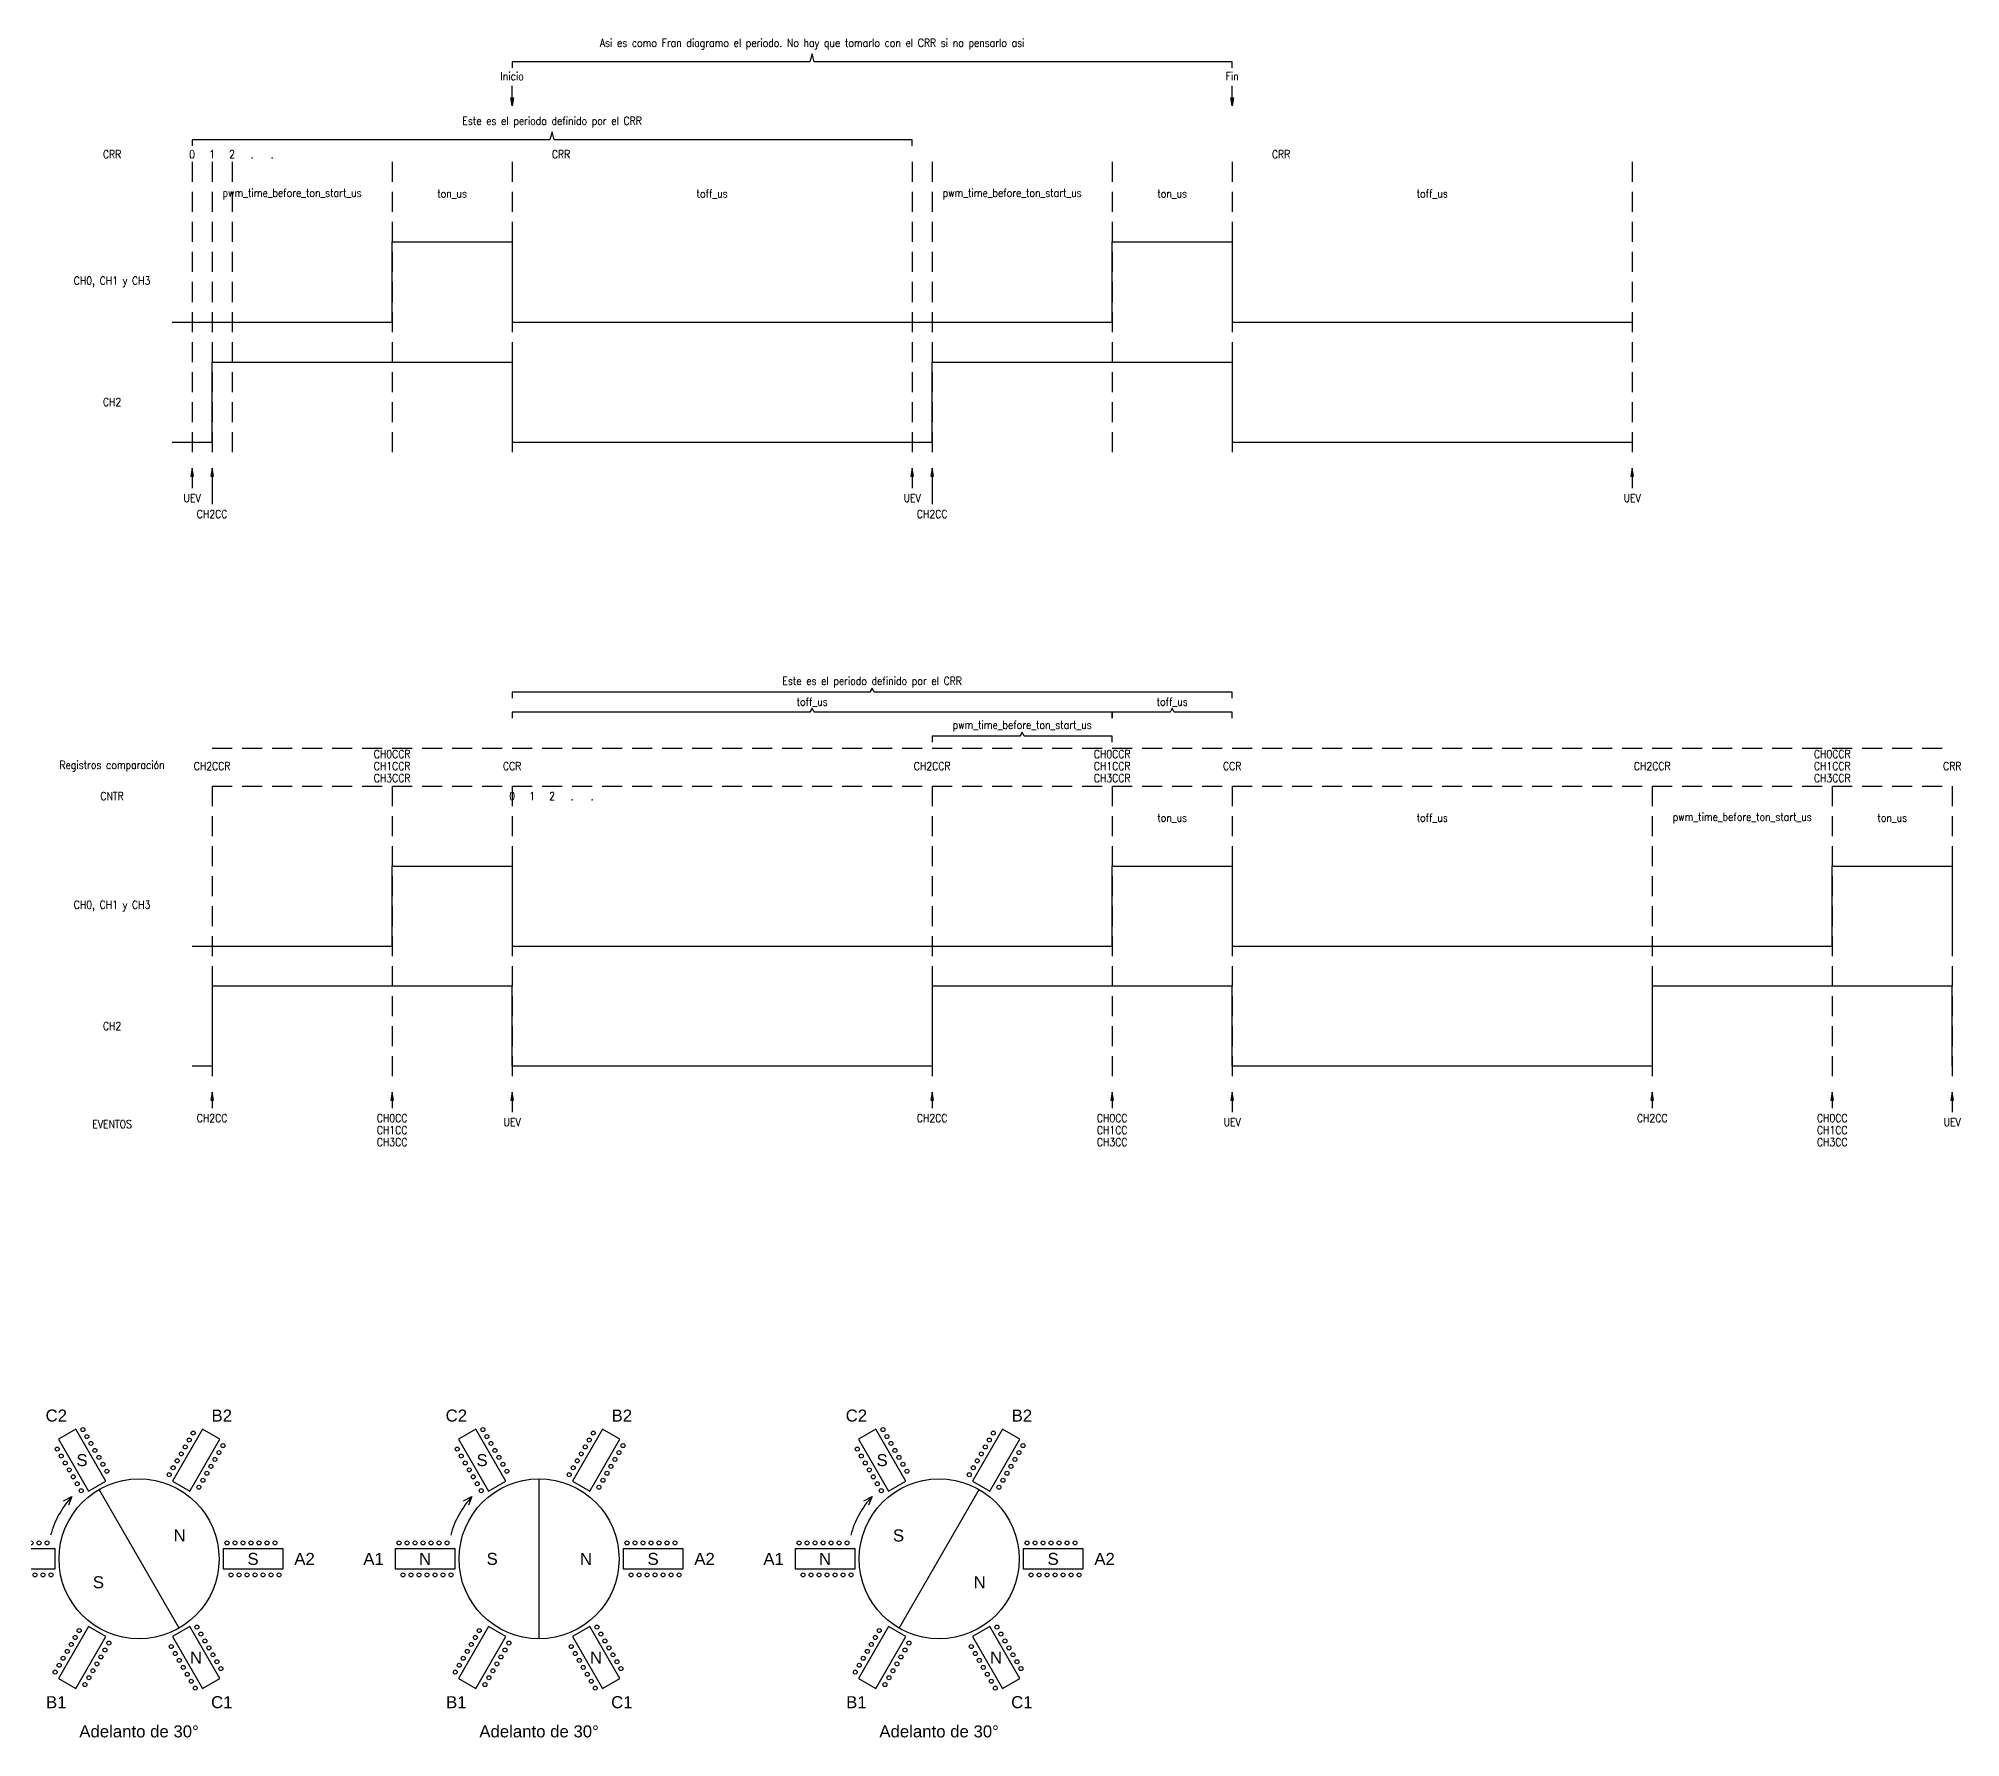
# Model space of a CAD drawing. Header units: millimetres. Extents: x -707 to 1373, y -97 to 993.
# Drawn here: x 524.1 to 1004.6, y -3.8 to 420.9 of the extents above; entities that cross this region are included whole.
import ezdxf
from ezdxf.enums import TextEntityAlignment as Align

# ---------------------------------------------------------------- set-up
doc = ezdxf.new("R2010")
doc.units = ezdxf.units.MM
doc.header["$MEASUREMENT"] = 0
doc.linetypes.add('DASHED', pattern=[0.75, 0.5, -0.25])
doc.styles.add('RomanS', font='romans.shx', dxfattribs={"width": 0.85})
doc.styles.get("Standard").update_dxf_attribs({"font": 'arial.ttf'})

# ---------------------------------------------------------------- blocks, each defined once
blk = doc.blocks.new('*U24')
blk.add_lwpolyline([(1.58, -7.75), (5.92, -5.25), (-1.58, 7.75), (-5.92, 5.25)], close=True)
for centre in [(0.21, 7.63), (1.21, 5.9), (-6.21, 2.76), (-5.21, 1.03), (2.21, 4.17), (3.21, 2.43), (4.21, 0.7), (-4.21, -0.7), (-3.21, -2.43), (-2.21, -4.17), (5.21, -1.03), (6.21, -2.76), (-1.21, -5.9), (-0.21, -7.63)]:
    blk.add_circle(centre, 0.5)
blk = doc.blocks.new('*U25')
at = {"color": 0, "linetype": 'ByBlock', "lineweight": -2, "transparency": 16777216}
for p, rotation in [((34.25, 44.68), 300.0000000000001), ((-8.5, 20), 59.99999999999999), ((48.5, 20), 240), ((5.75, -4.68), 120), ((34.25, -4.68), 180)]:
    blk.add_blockref('*U24', p, dxfattribs=dict(at, rotation=rotation))
blk.add_blockref('*U24', (5.75, 44.68), dxfattribs=at)
blk = doc.blocks.new('*U26')
blk.add_lwpolyline([(1.58, -7.75), (5.92, -5.25), (-1.58, 7.75), (-5.92, 5.25)], close=True)
for centre in [(0.21, 7.63), (1.21, 5.9), (-6.21, 2.76), (-5.21, 1.03), (2.21, 4.17), (3.21, 2.43), (4.21, 0.7), (-4.21, -0.7), (-3.21, -2.43), (-2.21, -4.17), (5.21, -1.03), (6.21, -2.76), (-1.21, -5.9), (-0.21, -7.63)]:
    blk.add_circle(centre, 0.5)
blk = doc.blocks.new('*U27')
at = {"color": 0, "linetype": 'ByBlock', "lineweight": -2, "transparency": 16777216}
for p, rotation in [((34.25, 44.68), 300.0000000000001), ((-8.5, 20), 59.99999999999999), ((48.5, 20), 240), ((5.75, -4.68), 120), ((34.25, -4.68), 180)]:
    blk.add_blockref('*U26', p, dxfattribs=dict(at, rotation=rotation))
blk.add_blockref('*U26', (5.75, 44.68), dxfattribs=at)
blk = doc.blocks.new('*U28')
blk.add_lwpolyline([(1.58, -7.75), (5.92, -5.25), (-1.58, 7.75), (-5.92, 5.25)], close=True)
for centre in [(0.21, 7.63), (1.21, 5.9), (-6.21, 2.76), (-5.21, 1.03), (2.21, 4.17), (3.21, 2.43), (4.21, 0.7), (-4.21, -0.7), (-3.21, -2.43), (-2.21, -4.17), (5.21, -1.03), (6.21, -2.76), (-1.21, -5.9), (-0.21, -7.63)]:
    blk.add_circle(centre, 0.5)
blk = doc.blocks.new('*U29')
at = {"color": 0, "linetype": 'ByBlock', "lineweight": -2, "transparency": 16777216}
for p, rotation in [((34.25, 44.68), 300.0000000000001), ((-8.5, 20), 59.99999999999999), ((48.5, 20), 240), ((5.75, -4.68), 120), ((34.25, -4.68), 180)]:
    blk.add_blockref('*U28', p, dxfattribs=dict(at, rotation=rotation))
blk.add_blockref('*U28', (5.75, 44.68), dxfattribs=at)

msp = doc.modelspace()

# ---------------------------------------------------------------- hatches: boundary and pattern name
h = msp.add_hatch(color=256)
h.dxf.hatch_style = 1
h.paths.add_polyline_path([(642.5, 404), (642.15, 406), (642.85, 406)])
h = msp.add_hatch(color=256)
h.dxf.hatch_style = 1
h.paths.add_polyline_path([(822.5, 404), (822.15, 406), (822.85, 406)])
h = msp.add_hatch(color=256)
h.dxf.hatch_style = 1
h.paths.add_polyline_path([(562.5, 313.5), (562.15, 311.5), (562.85, 311.5)])
h = msp.add_hatch(color=256)
h.dxf.hatch_style = 1
h.paths.add_polyline_path([(567.5, 313.5), (567.15, 311.5), (567.85, 311.5)])
h = msp.add_hatch(color=256)
h.dxf.hatch_style = 1
h.paths.add_polyline_path([(742.5, 313.5), (742.15, 311.5), (742.85, 311.5)])
h = msp.add_hatch(color=256)
h.dxf.hatch_style = 1
h.paths.add_polyline_path([(747.5, 313.5), (747.15, 311.5), (747.85, 311.5)])
h = msp.add_hatch(color=256)
h.dxf.hatch_style = 1
h.paths.add_polyline_path([(922.5, 313.5), (922.15, 311.5), (922.85, 311.5)])
h = msp.add_hatch(color=256)
h.dxf.hatch_style = 1
h.paths.add_polyline_path([(567.5, 157.5), (567.15, 155.5), (567.85, 155.5)])
h = msp.add_hatch(color=256)
h.dxf.hatch_style = 1
h.paths.add_polyline_path([(612.5, 157.5), (612.15, 155.5), (612.85, 155.5)])
h = msp.add_hatch(color=256)
h.dxf.hatch_style = 1
h.paths.add_polyline_path([(642.5, 157.5), (642.15, 155.5), (642.85, 155.5)])
h = msp.add_hatch(color=256)
h.dxf.hatch_style = 1
h.paths.add_polyline_path([(747.5, 157.5), (747.15, 155.5), (747.85, 155.5)])
h = msp.add_hatch(color=256)
h.dxf.hatch_style = 1
h.paths.add_polyline_path([(792.5, 157.5), (792.15, 155.5), (792.85, 155.5)])
h = msp.add_hatch(color=256)
h.dxf.hatch_style = 1
h.paths.add_polyline_path([(822.5, 157.5), (822.15, 155.5), (822.85, 155.5)])
h = msp.add_hatch(color=256)
h.dxf.hatch_style = 1
h.paths.add_polyline_path([(927.5, 157.5), (927.15, 155.5), (927.85, 155.5)])
h = msp.add_hatch(color=256)
h.dxf.hatch_style = 1
h.paths.add_polyline_path([(972.5, 157.5), (972.15, 155.5), (972.85, 155.5)])
h = msp.add_hatch(color=256)
h.dxf.hatch_style = 1
h.paths.add_polyline_path([(1002.5, 157.5), (1002.15, 155.5), (1002.85, 155.5)])

# ---------------------------------------------------------------- linework, layer by layer
for points in [[(822.5, 413.5), (822.5, 415), (718.04, 415), (717.5, 417), (716.96, 415), (642.5, 415), (642.5, 413.5)], [(642.5, 404), (642.5, 409)], [(822.5, 404), (822.5, 409)], [(742.5, 394), (742.5, 395.5), (653.04, 395.5), (652.5, 397.5), (651.96, 395.5), (562.5, 395.5), (562.5, 394)], [(557.5, 350), (612.5, 350), (612.5, 370), (642.5, 370), (642.5, 350), (742.5, 350)], [(742.5, 350), (792.5, 350), (792.5, 370), (822.5, 370), (822.5, 350), (922.5, 350)], [(557.5, 320), (567.5, 320), (567.5, 340), (642.5, 340), (642.5, 320), (747.5, 320)], [(747.5, 320), (747.5, 320), (747.5, 340), (822.5, 340), (822.5, 320), (922.5, 320)], [(562.5, 313.5), (562.5, 308.5)], [(567.5, 313.5), (567.5, 304.5)], [(742.5, 313.5), (742.5, 308.5)], [(747.5, 313.5), (747.5, 304.5)], [(922.5, 313.5), (922.5, 308.5)], [(822.5, 256), (822.5, 257.5), (733.04, 257.5), (732.5, 258.5), (731.96, 257.5), (642.5, 257.5), (642.5, 256)], [(792.5, 251), (792.5, 252.5), (718.04, 252.5), (717.5, 253.5), (716.96, 252.5), (642.5, 252.5), (642.5, 251)], [(822.5, 251), (822.5, 252.5), (808.04, 252.5), (807.5, 253.5), (806.96, 252.5), (792.5, 252.5), (792.5, 251)], [(792.5, 245), (792.5, 246.5), (770.54, 246.5), (770, 247.5), (769.46, 246.5), (747.5, 246.5), (747.5, 245)], [(562.5, 194), (612.5, 194), (612.5, 214), (642.5, 214), (642.5, 194), (642.5, 194)], [(642.5, 194), (792.5, 194), (792.5, 214), (822.5, 214), (822.5, 194), (822.5, 194)], [(822.5, 194), (972.5, 194), (972.5, 214), (1002.5, 214), (1002.5, 194), (1002.5, 194)], [(642.5, 164), (642.5, 164), (642.5, 184), (567.5, 184), (567.5, 164), (562.5, 164)], [(822.5, 164), (822.5, 164), (822.5, 184), (747.5, 184), (747.5, 164), (642.5, 164)], [(1002.5, 164), (1002.5, 164), (1002.5, 184), (927.5, 184), (927.5, 164), (822.5, 164)], [(567.5, 157.5), (567.5, 153.5)], [(612.5, 157.5), (612.5, 153.5)], [(642.5, 157.5), (642.5, 152.5)], [(747.5, 157.5), (747.5, 153.5)], [(792.5, 157.5), (792.5, 153.5)], [(822.5, 157.5), (822.5, 152.5)], [(927.5, 157.5), (927.5, 153.5)], [(972.5, 157.5), (972.5, 153.5)], [(1002.5, 157.5), (1002.5, 152.5)], [(559.24, 23.5), (539.24, 58.14)], [(649.24, 20.82), (649.24, 60.82)], [(739.24, 23.5), (759.24, 58.14)], [(530.39, 55.35), (532.47, 56.39), (531.6, 54.23)], [(630.39, 55.35), (632.47, 56.39), (631.6, 54.23)], [(730.39, 55.35), (732.47, 56.39), (731.6, 54.23)]]:
    msp.add_lwpolyline(points)
for points in [[(642.5, 404), (642.15, 406), (642.85, 406)], [(822.5, 404), (822.15, 406), (822.85, 406)], [(562.5, 313.5), (562.15, 311.5), (562.85, 311.5)], [(567.5, 313.5), (567.15, 311.5), (567.85, 311.5)], [(742.5, 313.5), (742.15, 311.5), (742.85, 311.5)], [(747.5, 313.5), (747.15, 311.5), (747.85, 311.5)], [(922.5, 313.5), (922.15, 311.5), (922.85, 311.5)], [(567.5, 157.5), (567.15, 155.5), (567.85, 155.5)], [(612.5, 157.5), (612.15, 155.5), (612.85, 155.5)], [(642.5, 157.5), (642.15, 155.5), (642.85, 155.5)], [(747.5, 157.5), (747.15, 155.5), (747.85, 155.5)], [(792.5, 157.5), (792.15, 155.5), (792.85, 155.5)], [(822.5, 157.5), (822.15, 155.5), (822.85, 155.5)], [(927.5, 157.5), (927.15, 155.5), (927.85, 155.5)], [(972.5, 157.5), (972.15, 155.5), (972.85, 155.5)], [(1002.5, 157.5), (1002.15, 155.5), (1002.85, 155.5)]]:
    msp.add_lwpolyline(points, close=True)
at = {"color": 1, "linetype": 'DASHED', "ltscale": 10}
for points in [[(562.5, 390), (562.5, 316)], [(567.5, 390), (567.5, 316)], [(572.5, 390), (572.5, 316)], [(612.5, 390), (612.5, 316)], [(642.5, 390), (642.5, 316)], [(742.5, 390), (742.5, 316)], [(747.5, 390), (747.5, 316)], [(792.5, 390), (792.5, 316)], [(822.5, 390), (822.5, 316)], [(922.5, 390), (922.5, 316)], [(567.5, 243.5), (1002.5, 243.5)], [(567.5, 234), (567.5, 160)], [(567.5, 234), (1002.5, 234)], [(612.5, 234), (612.5, 160)], [(642.5, 234), (642.5, 160)], [(747.5, 234), (747.5, 160)], [(792.5, 234), (792.5, 160)], [(822.5, 234), (822.5, 160)], [(927.5, 234), (927.5, 160)], [(972.5, 234), (972.5, 160)], [(1002.5, 234), (1002.5, 160)]]:
    msp.add_lwpolyline(points, dxfattribs=at)
for centre in [(549.24, 40.82), (649.24, 40.82), (749.24, 40.82)]:
    msp.add_circle(centre, 20)
for centre in [(549.24, 40.82), (649.24, 40.82), (749.24, 40.82)]:
    msp.add_arc(centre, 22.88, 137.1212, 164.9021)

# ---------------------------------------------------------------- block references
for name, p in [('*U25', (529.24, 20.82)), ('*U27', (629.24, 20.82)), ('*U29', (729.24, 20.82))]:
    msp.add_blockref(name, p)

# ---------------------------------------------------------------- texts
at = {"style": 'RomanS', "width": 0.85}
for s, p in [('Asi es como Fran diagramo el periodo. No hay que tomarlo con el CRR si no pensarlo asi', (717.5, 419.5)), ('Inicio', (642.5, 411.5)), ('Fin', (822.5, 411.5)), ('Este es el periodo definido por el CRR', (652.5, 400)), ('CRR', (542.5, 391.94)), ('0', (562.5, 391.94)), ('1', (567.5, 391.94)), ('2', (572.5, 391.94)), ('.', (577.5, 391.94)), ('.', (582.5, 391.94)), ('CRR', (654.73, 391.94)), ('CRR', (834.73, 391.94)), ('pwm_time_before_ton_start_us', (587.5, 382)), ('ton_us', (627.5, 382)), ('toff_us', (692.5, 382)), ('pwm_time_before_ton_start_us', (767.5, 382)), ('ton_us', (807.5, 382)), ('toff_us', (872.5, 382)), ('CH0, CH1 y CH3', (542.5, 360)), ('CH2', (542.5, 330)), ('UEV', (562.5, 306)), ('CH2CC', (567.5, 302)), ('UEV', (742.5, 306)), ('CH2CC', (747.5, 302)), ('UEV', (922.5, 306)), ('Este es el periodo definido por el CRR', (732.5, 260)), ('toff_us', (717.5, 255)), ('toff_us', (807.5, 255)), ('pwm_time_before_ton_start_us', (770, 249)), ('Registros comparación', (542.5, 239)), ('CH0CCR', (612.5, 242)), ('CH0CCR', (792.5, 242)), ('CH0CCR', (972.5, 242)), ('CH2CCR', (567.5, 239)), ('CH1CCR', (612.5, 239)), ('CH3CCR', (612.5, 236)), ('CCR', (642.5, 239)), ('CH2CCR', (747.5, 239)), ('CH1CCR', (792.5, 239)), ('CH3CCR', (792.5, 236)), ('CCR', (822.5, 239)), ('CH2CCR', (927.5, 239)), ('CH1CCR', (972.5, 239)), ('CH3CCR', (972.5, 236)), ('CRR', (1002.5, 239)), ('CNTR', (542.5, 231.5)), ('0', (642.5, 231.5)), ('1', (647.5, 231.5)), ('2', (652.5, 231.5)), ('.', (657.5, 231.5)), ('.', (662.5, 231.5)), ('ton_us', (807.5, 226)), ('toff_us', (872.5, 226)), ('pwm_time_before_ton_start_us', (950, 226)), ('ton_us', (987.5, 226)), ('CH0, CH1 y CH3', (542.5, 204)), ('CH2', (542.5, 174)), ('EVENTOS', (542.5, 149.5)), ('CH2CC', (567.5, 151)), ('CH0CC', (612.5, 151)), ('CH1CC', (612.5, 148)), ('UEV', (642.5, 150)), ('CH2CC', (747.5, 151)), ('CH0CC', (792.5, 151)), ('CH1CC', (792.5, 148)), ('UEV', (822.5, 150)), ('CH2CC', (927.5, 151)), ('CH0CC', (972.5, 151)), ('CH1CC', (972.5, 148)), ('UEV', (1002.5, 150)), ('CH3CC', (612.5, 145)), ('CH3CC', (792.5, 145)), ('CH3CC', (972.5, 145))]:
    msp.add_text(s, height=2, dxfattribs=at).set_placement(p, align=Align.MIDDLE)
for s, p in [('C2', (528.56, 76.65)), ('B2', (569.93, 76.65)), ('C2', (628.56, 76.65)), ('B2', (669.93, 76.65)), ('C2', (728.56, 76.65)), ('B2', (769.93, 76.65)), ('S', (534.99, 65.51)), ('S', (634.99, 65.51)), ('S', (734.99, 65.51)), ('N', (559.39, 46.68)), ('S', (739.09, 46.68)), ('S', (577.74, 40.82)), ('A2', (590.61, 40.82)), ('A1', (607.87, 40.82)), ('N', (620.74, 40.82)), ('S', (637.52, 40.82)), ('N', (660.96, 40.82)), ('S', (677.74, 40.82)), ('A2', (690.61, 40.82)), ('A1', (707.87, 40.82)), ('N', (720.74, 40.82)), ('S', (777.74, 40.82)), ('A2', (790.61, 40.82)), ('S', (539.09, 34.97)), ('N', (759.39, 34.97)), ('N', (563.49, 16.14)), ('N', (663.49, 16.14)), ('N', (763.49, 16.14)), ('B1', (528.56, 5)), ('C1', (569.93, 5)), ('B1', (628.56, 5)), ('C1', (669.93, 5)), ('B1', (728.56, 5)), ('C1', (769.93, 5)), ('Adelanto de 30°', (549.24, -2.3)), ('Adelanto de 30°', (649.24, -2.3)), ('Adelanto de 30°', (749.24, -2.3))]:
    msp.add_text(s, height=3).set_placement(p, align=Align.MIDDLE_CENTER)

doc.saveas('drawing.dxf')
